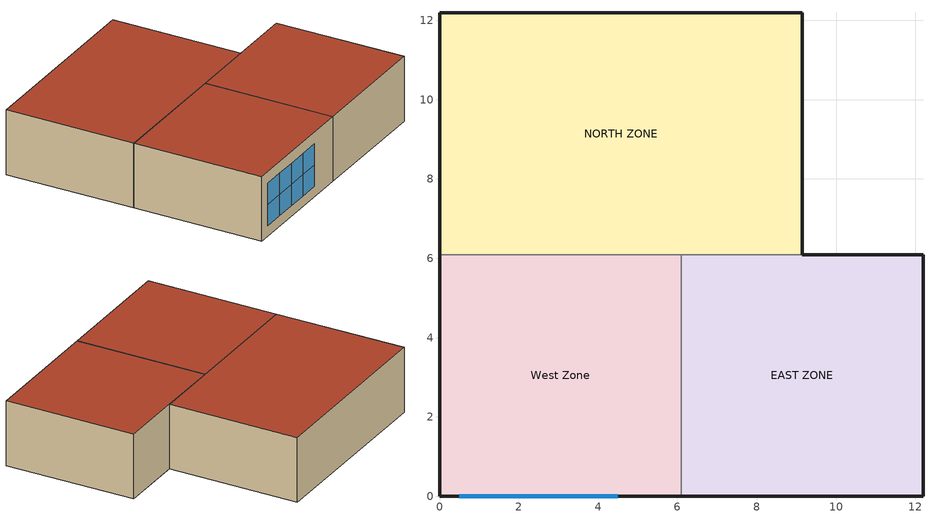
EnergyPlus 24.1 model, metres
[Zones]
West Zone
 floor adiabatic (FLOOR SLAB 8 IN): 0,0 0,6.1 6.1,6.1 6.1,0 z0
 wall outside (EXTWALL80): 0,6.1 0,0 6.1,0 z0:3.05
 wall to NORTH ZONE (PARTITION06): 6.1,6.1 0,6.1 z0:3.05
 wall to EAST ZONE (PARTITION06): 6.1,0 6.1,6.1 z0:3.05
 window (WIN-CON-DOUBLEPANE): 0.5,0 1.5,0 / 1.5,0 2.5,0 / 2.5,0 3.5,0 / 3.5,0 4.5,0 z0.5:1.5
 window (WIN-CON-TRIPLEPANE): 0.5,0 1.5,0 / 1.5,0 2.5,0 / 2.5,0 3.5,0 / 3.5,0 4.5,0 z1.5:2.5
 roof outside (ROOF34): 0,6.1 0,0 6.1,0 6.1,6.1 z3.05
EAST ZONE
 floor adiabatic (FLOOR SLAB 8 IN): 6.1,0 6.1,6.1 12.19,6.1 12.19,0 z0
 wall outside (EXTWALL80): 6.1,0 12.19,0 12.19,6.1 9.14,6.1 z0:3.05
 wall to NORTH ZONE (PARTITION06): 9.14,6.1 6.1,6.1 z0:3.05
 roof outside (ROOF34): 6.1,6.1 6.1,0 12.19,0 12.19,6.1 z3.05
NORTH ZONE
 floor adiabatic (FLOOR SLAB 8 IN): 0,6.1 0,12.19 9.14,12.19 9.14,6.1 z0
 wall outside (EXTWALL80): 9.14,6.1 9.14,12.19 0,12.19 0,6.1 z0:3.05
 roof outside (ROOF34): 0,12.19 0,6.1 9.14,6.1 9.14,12.19 z3.05
[Building]
NONE: Loads convergence tolerance value=0.04; Maximum number of warmup days=25; Minimum number of warmup days=6; North axis=0; Solar distribution=FullInteriorAndExterior; Temperature convergence tolerance value=0.4; Terrain=Suburbs
[Site:GroundTemperature:BuildingSurface]
20.03, 20.03, 20.13, 20.3, 20.43, 20.52, 20.62, 20.77, 20.78, 20.55, 20.44, 20.2
[Site:Location]
CHICAGO_IL_USA TMY2-94846: Elevation=190; Latitude=41.78; Longitude=-87.75; Time zone=-6
[SizingPeriod:DesignDay] Barometric pressure=99063; Day of month=21; Daylight saving time indicator=No; Humidity condition type=WetBulb; Rain indicator=No; Snow indicator=No; Solar model indicator=ASHRAEClearSky
Name | Daily dry bulb temperature range | Day type | Maximum dry bulb temperature | Month | Sky clearness | Wetbulb or dewpoint at maximum dry bulb | Wind direction | Wind speed
CHICAGO_IL_USA Annual Cooling 1% Design Conditions DB/MCWB | 10.7 | SummerDesignDay | 31.5 | 7 | 1 | 23 | 230 | 5.3
CHICAGO_IL_USA Annual Heating 99% Design Conditions DB | 0 | WinterDesignDay | -17.3 | 1 | 0 | -17.3 | 270 | 4.9
[Construction]
EXTWALL80: A1 - 1 IN STUCCO, C4 - 4 IN COMMON BRICK, E1 - 3 / 4 IN PLASTER OR GYP BOARD
FLOOR SLAB 8 IN: C10 - 8 IN HW CONCRETE
PARTITION06: E1 - 3 / 4 IN PLASTER OR GYP BOARD, C6 - 8 IN CLAY TILE, E1 - 3 / 4 IN PLASTER OR GYP BOARD
ROOF34: E2 - 1 / 2 IN SLAG OR STONE, E3 - 3 / 8 IN FELT AND MEMBRANE, B5 - 1 IN DENSE INSULATION, C12 - 2 IN HW CONCRETE
WIN-CON-DOUBLEPANE: SINGLEPANE, AIR GAP 40mm, SINGLEPANE
WIN-CON-DOUBLEPANE WITH BETWEEN-GLASS BLIND: SINGLEPANE, AIR GAP 20mm, BLIND, AIR GAP 20mm, SINGLEPANE
WIN-CON-TRIPLEPANE: SINGLEPANE, AIR GAP 20mm, SINGLEPANE, AIR GAP 40mm, SINGLEPANE
WIN-CON-TRIPLEPANE WITH BETWEEN-GLASS BLIND: SINGLEPANE, AIR GAP 20mm, SINGLEPANE, AIR GAP 20mm, BLIND, AIR GAP 20mm, SINGLEPANE
[Material] Thermal absorptance=0.9
Name | Conductivity | Density | Roughness | Solar absorptance | Specific heat | Thickness | Visible absorptance
A1 - 1 IN STUCCO | 0.691831 | 1858.142 | Smooth | 0.92 | 836.8 | 0.0253898 | 0.92
B5 - 1 IN DENSE INSULATION | 0.0432394 | 91.30524 | VeryRough | 0.5 | 836.8 | 0.0253898 | 0.5
C4 - 4 IN COMMON BRICK | 0.726422 | 1922.216 | Rough | 0.76 | 836.8 | 0.101498 | 0.76
C6 - 8 IN CLAY TILE | 0.570761 | 1121.292 | Smooth | 0.82 | 836.8 | 0.203302 | 0.82
C10 - 8 IN HW CONCRETE | 1.729577 | 2242.585 | MediumRough | 0.65 | 836.8 | 0.203302 | 0.65
C12 - 2 IN HW CONCRETE | 1.729577 | 2242.585 | MediumRough | 0.65 | 836.8 | 0.0509016 | 0.65
E1 - 3 / 4 IN PLASTER OR GYP BOARD | 0.726422 | 1601.846 | Smooth | 0.92 | 836.8 | 0.01905 | 0.92
E2 - 1 / 2 IN SLAG OR STONE | 1.435549 | 881.0155 | Rough | 0.55 | 1673.6 | 0.0127102 | 0.55
E3 - 3 / 8 IN FELT AND MEMBRANE | 0.190253 | 1121.292 | Rough | 0.75 | 1673.6 | 0.00954024 | 0.75
[WindowMaterial:Blind]
BLIND: Back side slat beam solar reflectance=0.7; Back side slat beam visible reflectance=0.5; Back side slat diffuse solar reflectance=0.7; Back side slat diffuse visible reflectance=0.5; Back side slat infrared hemispherical emissivity=0.9; Blind bottom opening multiplier=0; Blind left side opening multiplier=0.5; Blind right side opening multiplier=0.5; Blind to glass distance=0.05; Blind top opening multiplier=0; Front side slat beam solar reflectance=0.7; Front side slat beam visible reflectance=0.5; Front side slat diffuse solar reflectance=0.7; Front side slat diffuse visible reflectance=0.5; Front side slat infrared hemispherical emissivity=0.9; Maximum slat angle=180; Minimum slat angle=0; Slat angle=45; Slat beam solar transmittance=0; Slat beam visible transmittance=0; Slat conductivity=0.1; Slat diffuse solar transmittance=0; Slat diffuse visible transmittance=0; Slat infrared hemispherical transmittance=0; Slat orientation=Horizontal; Slat separation=0.019; Slat thickness=0.001; Slat width=0.025
[WindowMaterial:Gas] Gas type=Air
Name | Thickness
AIR GAP 20mm | 0.02
AIR GAP 40mm | 0.04
[WindowMaterial:Glazing]
SINGLEPANE: Back side infrared hemispherical emissivity=0.84; Back side solar reflectance at normal incidence=0.071; Back side visible reflectance at normal incidence=0.08; Conductivity=0.9; Front side infrared hemispherical emissivity=0.84; Front side solar reflectance at normal incidence=0.071; Front side visible reflectance at normal incidence=0.08; Infrared transmittance at normal incidence=0; Optical data type=SpectralAverage; Solar transmittance at normal incidence=0.775; Thickness=0.006; Visible transmittance at normal incidence=0.881
[WindowProperty:AirflowControl] Airflow control type=AlwaysOnAtMaximumFlow; Airflow destination=OutdoorAir; Airflow is scheduled=No; Airflow source=IndoorAir; Maximum flow rate=0.008
Zn001:Wall001:Win002; Zn001:Wall001:Win004; Zn001:Wall001:Win006; Zn001:Wall001:Win008
[ElectricEquipment] Design level calculation method=EquipmentLevel; Fraction latent=0; Fraction lost=0; Fraction radiant=0.3; Schedule=INTERMITTENT
Name | Design level | Zone or zonelist or space or spacelist
EAST ZONE ElecEq 1 | 1464.375 | EAST ZONE
NORTH ZONE ElecEq 1 | 2928.751 | NORTH ZONE
West Zone ElecEq 1 | 2928.751 | West Zone
[Lights] Design level calculation method=LightingLevel; End use subcategory=GeneralLights; Fraction radiant=0.2; Fraction replaceable=0; Fraction visible=0.2; Return air fraction=0; Schedule=OFFICE LIGHTING
Name | Lighting level | Zone or zonelist or space or spacelist
EAST ZONE Lights 1 | 1464.375 | EAST ZONE
NORTH ZONE Lights 1 | 878.6252 | NORTH ZONE
[People] Activity level schedule=Activity Sch; Air velocity schedule=Air Velo Sch; Carbon dioxide generation rate=3.82e-08; Clothing insulation calculation method=ClothingInsulationSchedule; Clothing insulation schedule=Clothing Sch; Fraction radiant=0.3; Mean radiant temperature calculation type=EnclosureAveraged; Number of people calculation method=People; Number of people schedule=OFFICE OCCUPANCY; Thermal comfort model 1 type=Fanger; Work efficiency schedule=Work Eff Sch
Name | Number of people | Zone or zonelist or space or spacelist
EAST ZONE | 3 | EAST ZONE
NORTH ZONE | 4 | NORTH ZONE
West Zone | 3 | West Zone
[ThermostatSetpoint:SingleCooling]
Cooling Setpoint with SB: Setpoint temperature schedule=Cooling Setpoints
[ThermostatSetpoint:SingleHeating]
Heating Setpoint with SB: Setpoint temperature schedule=Heating Setpoints
[WindowShadingControl] Zone=West Zone; Glare control is active=No; Multiple surface control type=Sequential; Shading control is scheduled=No; Shading control type=AlwaysOn; Shading type=BetweenGlassBlind; Type of slat angle control for blinds=FixedSlatAngle
Name | Construction with shading | Fenestration surface name 1 | Fenestration surface name 2
Double Pane Between-Glass Blind-West Zone | WIN-CON-DOUBLEPANE WITH BETWEEN-GLASS BLIND | Zn001:Wall001:Win003 | Zn001:Wall001:Win004
Triple Pane Between-Glass Blind-West Zone | WIN-CON-TRIPLEPANE WITH BETWEEN-GLASS BLIND | Zn001:Wall001:Win007 | Zn001:Wall001:Win008
[Zone] Ceiling height=Autocalculate; Multiplier=1; Type=1; Volume=Autocalculate
EAST ZONE; NORTH ZONE; West Zone
[ZoneControl:Thermostat] Control 1=Heating Setpoint with SB; Control 2=Cooling Setpoint with SB; Control type schedule=Zone Control Type Sched
Name | Zone or zonelist
Zone 1 Thermostat | West Zone
Zone 2 Thermostat | EAST ZONE
Zone 3 Thermostat | NORTH ZONE
[Zone equipment]
West Zone: Zone1Air
EAST ZONE: Zone2Air
NORTH ZONE: Zone3Air
[ZoneHVAC:IdealLoadsAirSystem] Cooling limit=NoLimit; Dehumidification control type=ConstantSupplyHumidityRatio; Heating limit=NoLimit; Humidification control type=ConstantSupplyHumidityRatio; Maximum cooling air flow rate=Autosize; Maximum heating air flow rate=Autosize; Maximum heating supply air humidity ratio=0.015; Maximum heating supply air temperature=50; Minimum cooling supply air humidity ratio=0.009; Minimum cooling supply air temperature=13
Zone1Air; Zone2Air; Zone3Air
[Schedule:Compact]
Activity Sch: Through: 12/31, For: AllDays, Until: 24:00, 131.8
Air Velo Sch: Through: 12/31, For: AllDays, Until: 24:00, 0.137
Clothing Sch: Through: 12/31, For: AllDays, Until: 24:00, 1
Cooling Setpoints: Through: 3/31, For: AllDays, Until: 24:00, 50, Through: 9/30, For: AllDays, Until:  7:00, 30, Until: 20:00, 23, Until: 24:00, 30, Through: 12/31, For: AllDays, Until: 24:00, 50
Heating Setpoints: Through: 3/31, For: AllDays, Until:  7:00, 15, Until: 17:00, 20, Until: 24:00, 15, Through: 9/30, For: AllDays, Until:  7:00, 15, Until: 17:00, 20, Until: 24:00, 15, Through: 12/31, For: AllDays, Until:  7:00, 15, Until: 17:00, 20, Until: 24:00, 15
INTERMITTENT: Through: 12/31, For: WeekDays SummerDesignDay WinterDesignDay, Until: 8:00, 0, Until: 18:00, 1, Until: 24:00, 0, For: AllOtherDays, Until: 24:00, 0
OFFICE LIGHTING: Through: 12/31, For: WeekDays SummerDesignDay WinterDesignDay, Until: 6:00, 0.05, Until: 7:00, 0.2, Until: 17:00, 1, Until: 18:00, 0.5, Until: 24:00, 0.05, For: AllOtherDays, Until: 24:00, 0.05
OFFICE OCCUPANCY: Through: 12/31, For: WeekDays SummerDesignDay WinterDesignDay, Until: 6:00, 0, Until: 7:00, 0.1, Until: 8:00, 0.5, Until: 12:00, 1, Until: 13:00, 0.5, Until: 16:00, 1, Until: 17:00, 0.5, Until: 18:00, 0.1, Until: 24:00, 0, For: AllOtherDays, Until: 24:00, 0
Work Eff Sch: Through: 12/31, For: AllDays, Until: 24:00, 0
Zone Control Type Sched: Through: 3/31, For: AllDays, Until: 24:00, 1, Through: 9/30, For: AllDays, Until: 24:00, 2, Through: 12/31, For: AllDays, Until: 24:00, 1
